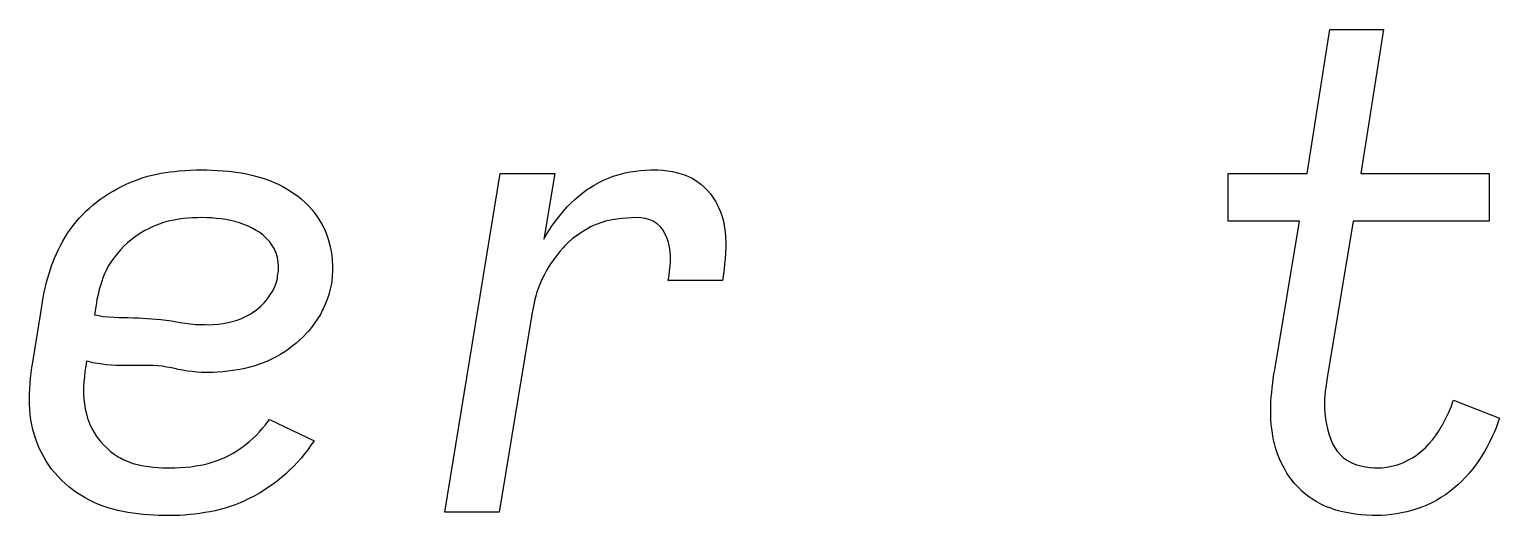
# Model space of a CAD drawing. Extents: x 83 to 198, y -125 to -108.
# Drawn here: x 168.11 to 177.69, y -123.51 to -120.35 of the extents above; entities that cross this region are included whole.
import ezdxf

# ---------------------------------------------------------------- set-up
doc = ezdxf.new("R2010")
doc.units = 0
doc.layers.add('BLACK', color=7, linetype='CONTINUOUS')

msp = doc.modelspace()

# ---------------------------------------------------------------- linework, layer by layer
at = {"layer": 'BLACK', "linetype": 'CONTINUOUS'}
for p, q in [((176.433, -121.286), (176.58, -120.348)), ((176.58, -120.348), (176.93, -120.348)), ((176.93, -120.348), (176.783, -121.286)), ((168.794, -121.333), (168.823, -121.322)), ((168.823, -121.322), (168.852, -121.313)), ((168.852, -121.313), (168.881, -121.304)), ((168.881, -121.304), (168.91, -121.296)), ((168.91, -121.296), (168.939, -121.29)), ((168.939, -121.29), (168.968, -121.284)), ((168.968, -121.284), (168.998, -121.279)), ((168.998, -121.279), (169.027, -121.275)), ((169.027, -121.275), (169.056, -121.272)), ((169.056, -121.272), (169.086, -121.269)), ((169.086, -121.269), (169.122, -121.266)), ((169.122, -121.266), (169.158, -121.264)), ((169.158, -121.264), (169.194, -121.263)), ((169.194, -121.263), (169.23, -121.263)), ((169.23, -121.263), (169.265, -121.263)), ((169.265, -121.263), (169.301, -121.264)), ((169.301, -121.264), (169.336, -121.266)), ((169.336, -121.266), (169.371, -121.268)), ((169.371, -121.268), (169.406, -121.271)), ((169.406, -121.271), (169.441, -121.275)), ((169.441, -121.275), (169.456, -121.277)), ((169.456, -121.277), (169.49, -121.282)), ((169.49, -121.282), (169.525, -121.289)), ((169.525, -121.289), (169.558, -121.296)), ((169.558, -121.296), (169.591, -121.305)), ((169.591, -121.305), (169.624, -121.314)), ((169.624, -121.314), (169.656, -121.325)), ((169.656, -121.325), (169.669, -121.33)), ((170.815, -123.49), (171.177, -121.286)), ((171.177, -121.286), (171.532, -121.286)), ((171.532, -121.286), (171.46, -121.714)), ((171.849, -121.329), (171.881, -121.316)), ((171.881, -121.316), (171.913, -121.304)), ((171.913, -121.304), (171.945, -121.294)), ((171.945, -121.294), (171.959, -121.29)), ((171.959, -121.29), (171.991, -121.282)), ((171.991, -121.282), (172.024, -121.276)), ((172.024, -121.276), (172.057, -121.27)), ((172.057, -121.27), (172.09, -121.266)), ((172.09, -121.266), (172.123, -121.264)), ((172.123, -121.264), (172.156, -121.263)), ((172.156, -121.263), (172.17, -121.263)), ((172.17, -121.263), (172.203, -121.263)), ((172.203, -121.263), (172.235, -121.265)), ((172.235, -121.265), (172.267, -121.269)), ((172.267, -121.269), (172.299, -121.274)), ((172.299, -121.274), (172.33, -121.281)), ((172.33, -121.281), (172.34, -121.284)), ((172.34, -121.284), (172.37, -121.293)), ((172.37, -121.293), (172.399, -121.303)), ((172.399, -121.303), (172.426, -121.316)), ((172.426, -121.316), (172.451, -121.331)), ((175.917, -121.597), (175.917, -121.286)), ((175.917, -121.286), (176.433, -121.286)), ((176.783, -121.286), (177.618, -121.286)), ((177.618, -121.286), (177.618, -121.597)), ((168.602, -121.434), (168.628, -121.416)), ((168.628, -121.416), (168.655, -121.4)), ((168.655, -121.4), (168.682, -121.385)), ((168.682, -121.385), (168.709, -121.371)), ((168.709, -121.371), (168.737, -121.357)), ((168.737, -121.357), (168.765, -121.345)), ((168.765, -121.345), (168.794, -121.333)), ((169.669, -121.33), (169.7, -121.342)), ((169.7, -121.342), (169.731, -121.356)), ((169.731, -121.356), (169.76, -121.371)), ((169.76, -121.371), (169.789, -121.388)), ((169.789, -121.388), (169.818, -121.405)), ((169.818, -121.405), (169.845, -121.424)), ((171.69, -121.432), (171.717, -121.41)), ((171.717, -121.41), (171.746, -121.389)), ((171.746, -121.389), (171.758, -121.381)), ((171.758, -121.381), (171.788, -121.362)), ((171.788, -121.362), (171.818, -121.345)), ((171.818, -121.345), (171.849, -121.329)), ((172.451, -121.331), (172.475, -121.349)), ((172.475, -121.349), (172.483, -121.355)), ((172.483, -121.355), (172.505, -121.375)), ((172.505, -121.375), (172.526, -121.396)), ((172.526, -121.396), (172.546, -121.419)), ((172.546, -121.419), (172.564, -121.444)), ((168.478, -121.532), (168.501, -121.511)), ((168.501, -121.511), (168.525, -121.49)), ((168.525, -121.49), (168.55, -121.471)), ((168.55, -121.471), (168.576, -121.452)), ((168.576, -121.452), (168.602, -121.434)), ((169.845, -121.424), (169.856, -121.432)), ((169.856, -121.432), (169.883, -121.453)), ((169.883, -121.453), (169.907, -121.475)), ((169.907, -121.475), (169.93, -121.499)), ((169.93, -121.499), (169.952, -121.523)), ((171.589, -121.531), (171.613, -121.504)), ((171.613, -121.504), (171.637, -121.479)), ((171.637, -121.479), (171.663, -121.455)), ((171.663, -121.455), (171.69, -121.432)), ((172.564, -121.444), (172.58, -121.47)), ((172.58, -121.47), (172.585, -121.479)), ((172.585, -121.479), (172.599, -121.508)), ((172.599, -121.508), (172.611, -121.536)), ((168.395, -121.624), (168.415, -121.6)), ((168.415, -121.6), (168.435, -121.577)), ((168.435, -121.577), (168.456, -121.554)), ((168.456, -121.554), (168.478, -121.532)), ((168.955, -121.615), (168.926, -121.626)), ((168.984, -121.606), (168.955, -121.615)), ((169.014, -121.597), (168.984, -121.606)), ((169.043, -121.591), (169.014, -121.597)), ((169.073, -121.586), (169.043, -121.591)), ((169.083, -121.584), (169.073, -121.586)), ((169.113, -121.58), (169.083, -121.584)), ((169.143, -121.577), (169.113, -121.58)), ((169.173, -121.575), (169.143, -121.577)), ((169.204, -121.574), (169.173, -121.575)), ((169.233, -121.573), (169.204, -121.574)), ((169.265, -121.574), (169.233, -121.573)), ((169.297, -121.575), (169.265, -121.574)), ((169.327, -121.578), (169.297, -121.575)), ((169.358, -121.581), (169.327, -121.578)), ((169.389, -121.586), (169.358, -121.581)), ((169.419, -121.592), (169.389, -121.586)), ((169.449, -121.599), (169.419, -121.592)), ((169.478, -121.608), (169.449, -121.599)), ((169.507, -121.618), (169.478, -121.608)), ((169.952, -121.523), (169.972, -121.549)), ((169.972, -121.549), (169.991, -121.576)), ((169.991, -121.576), (169.998, -121.587)), ((169.998, -121.587), (170.014, -121.616)), ((171.516, -121.625), (171.536, -121.597)), ((171.536, -121.597), (171.558, -121.569)), ((171.558, -121.569), (171.58, -121.542)), ((171.58, -121.542), (171.589, -121.531)), ((171.832, -121.607), (171.801, -121.618)), ((171.863, -121.597), (171.832, -121.607)), ((171.895, -121.59), (171.863, -121.597)), ((171.905, -121.588), (171.895, -121.59)), ((171.937, -121.583), (171.905, -121.588)), ((171.969, -121.579), (171.937, -121.583)), ((172.001, -121.576), (171.969, -121.579)), ((172.032, -121.574), (172.001, -121.576)), ((172.064, -121.573), (172.032, -121.574)), ((172.092, -121.575), (172.064, -121.573)), ((172.123, -121.579), (172.092, -121.575)), ((172.152, -121.588), (172.123, -121.579)), ((172.172, -121.596), (172.152, -121.588)), ((172.199, -121.613), (172.172, -121.596)), ((172.222, -121.635), (172.199, -121.613)), ((172.611, -121.536), (172.622, -121.566)), ((172.622, -121.566), (172.63, -121.596)), ((172.63, -121.596), (172.636, -121.627)), ((176.382, -121.597), (175.917, -121.597)), ((176.222, -122.564), (176.382, -121.597)), ((176.732, -121.597), (176.563, -122.617)), ((177.618, -121.597), (176.732, -121.597)), ((168.327, -121.727), (168.343, -121.701)), ((168.343, -121.701), (168.359, -121.675)), ((168.359, -121.675), (168.377, -121.649)), ((168.377, -121.649), (168.395, -121.624)), ((168.808, -121.691), (168.782, -121.711)), ((168.834, -121.674), (168.808, -121.691)), ((168.861, -121.658), (168.834, -121.674)), ((168.889, -121.643), (168.861, -121.658)), ((168.917, -121.63), (168.889, -121.643)), ((168.926, -121.626), (168.917, -121.63)), ((169.535, -121.629), (169.507, -121.618)), ((169.562, -121.642), (169.535, -121.629)), ((169.588, -121.656), (169.562, -121.642)), ((169.604, -121.666), (169.588, -121.656)), ((169.63, -121.685), (169.604, -121.666)), ((169.653, -121.707), (169.63, -121.685)), ((169.675, -121.731), (169.653, -121.707)), ((170.014, -121.616), (170.029, -121.645)), ((170.029, -121.645), (170.042, -121.675)), ((170.042, -121.675), (170.053, -121.706)), ((170.053, -121.706), (170.063, -121.738)), ((171.46, -121.714), (171.478, -121.684)), ((171.478, -121.684), (171.496, -121.654)), ((171.496, -121.654), (171.516, -121.625)), ((171.673, -121.691), (171.646, -121.712)), ((171.701, -121.672), (171.673, -121.691)), ((171.73, -121.654), (171.701, -121.672)), ((171.74, -121.648), (171.73, -121.654)), ((171.77, -121.632), (171.74, -121.648)), ((171.801, -121.618), (171.77, -121.632)), ((172.236, -121.653), (172.222, -121.635)), ((172.252, -121.681), (172.236, -121.653)), ((172.264, -121.709), (172.252, -121.681)), ((172.272, -121.735), (172.264, -121.709)), ((172.636, -121.627), (172.638, -121.638)), ((172.638, -121.638), (172.642, -121.669)), ((172.642, -121.669), (172.644, -121.701)), ((172.644, -121.701), (172.646, -121.733)), ((168.286, -121.809), (168.299, -121.781)), ((168.299, -121.781), (168.312, -121.754)), ((168.312, -121.754), (168.327, -121.727)), ((168.683, -121.806), (168.664, -121.831)), ((168.704, -121.783), (168.683, -121.806)), ((168.725, -121.76), (168.704, -121.783)), ((168.749, -121.738), (168.725, -121.76)), ((168.773, -121.718), (168.749, -121.738)), ((168.782, -121.711), (168.773, -121.718)), ((169.687, -121.748), (169.675, -121.731)), ((169.704, -121.775), (169.687, -121.748)), ((169.717, -121.805), (169.704, -121.775)), ((169.725, -121.833), (169.717, -121.805)), ((170.063, -121.738), (170.071, -121.771)), ((170.071, -121.771), (170.074, -121.784)), ((170.074, -121.784), (170.08, -121.818)), ((171.566, -121.793), (171.545, -121.819)), ((171.588, -121.767), (171.566, -121.793)), ((171.596, -121.759), (171.588, -121.767)), ((171.62, -121.735), (171.596, -121.759)), ((171.646, -121.712), (171.62, -121.735)), ((172.279, -121.766), (172.272, -121.735)), ((172.283, -121.797), (172.279, -121.766)), ((172.285, -121.826), (172.283, -121.797)), ((172.646, -121.765), (172.644, -121.798)), ((172.644, -121.798), (172.644, -121.808)), ((172.646, -121.733), (172.646, -121.765)), ((168.248, -121.909), (168.257, -121.88)), ((168.257, -121.88), (168.263, -121.866)), ((168.263, -121.866), (168.274, -121.837)), ((168.274, -121.837), (168.286, -121.809)), ((168.624, -121.89), (168.61, -121.917)), ((168.64, -121.864), (168.624, -121.89)), ((168.658, -121.839), (168.64, -121.864)), ((168.664, -121.831), (168.658, -121.839)), ((169.731, -121.863), (169.725, -121.833)), ((169.733, -121.892), (169.731, -121.863)), ((169.732, -121.922), (169.733, -121.892)), ((170.08, -121.818), (170.083, -121.851)), ((170.083, -121.851), (170.085, -121.885)), ((170.085, -121.885), (170.085, -121.92)), ((171.505, -121.875), (171.487, -121.903)), ((171.524, -121.847), (171.505, -121.875)), ((171.545, -121.819), (171.524, -121.847)), ((172.28, -121.919), (172.283, -121.89)), ((172.283, -121.89), (172.285, -121.858)), ((172.285, -121.858), (172.285, -121.826)), ((172.638, -121.873), (172.635, -121.906)), ((172.641, -121.841), (172.638, -121.873)), ((172.644, -121.808), (172.641, -121.841)), ((168.215, -122.023), (168.222, -121.994)), ((168.222, -121.994), (168.23, -121.966)), ((168.23, -121.966), (168.239, -121.937)), ((168.239, -121.937), (168.248, -121.909)), ((168.584, -121.981), (168.575, -122.009)), ((168.587, -121.972), (168.584, -121.981)), ((168.598, -121.944), (168.587, -121.972)), ((168.61, -121.917), (168.598, -121.944)), ((169.717, -121.999), (169.725, -121.969)), ((169.725, -121.969), (169.727, -121.952)), ((169.727, -121.952), (169.732, -121.922)), ((170.08, -121.989), (170.078, -122.003)), ((170.083, -121.954), (170.08, -121.989)), ((170.085, -121.92), (170.083, -121.954)), ((171.449, -121.972), (171.436, -122.003)), ((171.464, -121.943), (171.449, -121.972)), ((171.481, -121.913), (171.464, -121.943)), ((171.487, -121.903), (171.481, -121.913)), ((172.271, -121.983), (172.276, -121.951)), ((172.625, -121.983), (172.271, -121.983)), ((172.276, -121.951), (172.28, -121.919)), ((172.627, -121.972), (172.625, -121.983)), ((172.631, -121.939), (172.627, -121.972)), ((172.635, -121.906), (172.631, -121.939)), ((168.2, -122.094), (168.207, -122.059)), ((168.207, -122.059), (168.215, -122.023)), ((168.557, -122.074), (168.55, -122.106)), ((168.565, -122.042), (168.557, -122.074)), ((168.575, -122.009), (168.565, -122.042)), ((169.661, -122.101), (169.672, -122.085)), ((169.672, -122.085), (169.691, -122.057)), ((169.691, -122.057), (169.706, -122.028)), ((169.706, -122.028), (169.717, -121.999)), ((170.062, -122.068), (170.051, -122.1)), ((170.07, -122.036), (170.062, -122.068)), ((170.078, -122.003), (170.07, -122.036)), ((171.411, -122.076), (171.403, -122.107)), ((171.414, -122.065), (171.411, -122.076)), ((171.424, -122.034), (171.414, -122.065)), ((171.436, -122.003), (171.424, -122.034)), ((168.182, -122.206), (168.2, -122.094)), ((168.546, -122.129), (168.533, -122.206)), ((168.55, -122.106), (168.546, -122.129)), ((169.562, -122.192), (169.59, -122.173)), ((169.59, -122.173), (169.615, -122.151)), ((169.615, -122.151), (169.639, -122.127)), ((169.639, -122.127), (169.661, -122.101)), ((170.02, -122.173), (170.005, -122.203)), ((170.025, -122.163), (170.02, -122.173)), ((170.039, -122.132), (170.025, -122.163)), ((170.051, -122.1), (170.039, -122.132)), ((171.389, -122.171), (171.383, -122.202)), ((171.396, -122.139), (171.389, -122.171)), ((171.403, -122.107), (171.396, -122.139)), ((168.132, -122.514), (168.182, -122.206)), ((168.533, -122.206), (168.562, -122.211)), ((168.562, -122.211), (168.591, -122.216)), ((168.591, -122.216), (168.626, -122.219)), ((168.626, -122.219), (168.661, -122.222)), ((168.661, -122.222), (168.695, -122.224)), ((168.695, -122.224), (168.718, -122.224)), ((168.718, -122.224), (168.753, -122.224)), ((168.753, -122.224), (168.788, -122.225)), ((168.788, -122.225), (168.818, -122.226)), ((168.818, -122.226), (168.847, -122.228)), ((168.847, -122.228), (168.877, -122.23)), ((168.877, -122.23), (168.907, -122.232)), ((168.907, -122.232), (168.936, -122.234)), ((168.936, -122.234), (168.966, -122.237)), ((168.966, -122.237), (169, -122.241)), ((169, -122.241), (169.035, -122.246)), ((169.035, -122.246), (169.068, -122.251)), ((169.068, -122.251), (169.091, -122.255)), ((169.091, -122.255), (169.124, -122.261)), ((169.124, -122.261), (169.158, -122.265)), ((169.158, -122.265), (169.193, -122.268)), ((169.193, -122.268), (169.222, -122.27)), ((169.222, -122.27), (169.252, -122.27)), ((169.252, -122.27), (169.276, -122.271)), ((169.276, -122.271), (169.308, -122.27)), ((169.308, -122.27), (169.34, -122.267)), ((169.34, -122.267), (169.372, -122.263)), ((169.372, -122.263), (169.404, -122.257)), ((169.404, -122.257), (169.423, -122.252)), ((169.423, -122.252), (169.456, -122.243)), ((169.456, -122.243), (169.487, -122.232)), ((169.487, -122.232), (169.518, -122.218)), ((169.518, -122.218), (169.547, -122.202)), ((169.547, -122.202), (169.562, -122.192)), ((169.968, -122.261), (169.947, -122.289)), ((169.987, -122.233), (169.968, -122.261)), ((170.005, -122.203), (169.987, -122.233)), ((171.376, -122.244), (171.169, -123.49)), ((171.378, -122.234), (171.376, -122.244)), ((171.383, -122.202), (171.378, -122.234)), ((169.867, -122.374), (169.845, -122.393)), ((169.893, -122.349), (169.867, -122.374)), ((169.917, -122.324), (169.893, -122.349)), ((169.925, -122.315), (169.917, -122.324)), ((169.947, -122.289), (169.925, -122.315)), ((169.748, -122.462), (169.718, -122.479)), ((169.774, -122.446), (169.748, -122.462)), ((169.798, -122.429), (169.774, -122.446)), ((169.822, -122.411), (169.798, -122.429)), ((169.845, -122.393), (169.822, -122.411)), ((168.122, -122.583), (168.126, -122.549)), ((168.126, -122.549), (168.132, -122.514)), ((168.478, -122.541), (168.472, -122.575)), ((168.482, -122.507), (168.478, -122.541)), ((168.494, -122.51), (168.482, -122.507)), ((168.523, -122.518), (168.494, -122.51)), ((168.553, -122.524), (168.523, -122.518)), ((168.583, -122.528), (168.553, -122.524)), ((168.613, -122.532), (168.583, -122.528)), ((168.644, -122.534), (168.613, -122.532)), ((168.674, -122.535), (168.644, -122.534)), ((168.687, -122.535), (168.674, -122.535)), ((168.718, -122.535), (168.687, -122.535)), ((168.749, -122.535), (168.718, -122.535)), ((168.779, -122.535), (168.749, -122.535)), ((168.81, -122.535), (168.779, -122.535)), ((168.84, -122.535), (168.81, -122.535)), ((168.871, -122.535), (168.84, -122.535)), ((168.883, -122.535), (168.871, -122.535)), ((168.913, -122.536), (168.883, -122.535)), ((168.944, -122.538), (168.913, -122.536)), ((168.974, -122.541), (168.944, -122.538)), ((169.004, -122.546), (168.974, -122.541)), ((169.035, -122.551), (169.004, -122.546)), ((169.065, -122.558), (169.035, -122.551)), ((169.077, -122.561), (169.065, -122.558)), ((169.108, -122.567), (169.077, -122.561)), ((169.139, -122.572), (169.108, -122.567)), ((169.17, -122.576), (169.139, -122.572)), ((169.436, -122.569), (169.403, -122.573)), ((169.448, -122.567), (169.436, -122.569)), ((169.481, -122.562), (169.448, -122.567)), ((169.513, -122.555), (169.481, -122.562)), ((169.546, -122.547), (169.513, -122.555)), ((169.578, -122.538), (169.546, -122.547)), ((169.609, -122.527), (169.578, -122.538)), ((169.625, -122.521), (169.609, -122.527)), ((169.656, -122.509), (169.625, -122.521)), ((169.687, -122.495), (169.656, -122.509)), ((169.718, -122.479), (169.687, -122.495)), ((176.216, -122.593), (176.222, -122.564)), ((168.112, -122.687), (168.114, -122.652)), ((168.114, -122.652), (168.118, -122.618)), ((168.118, -122.618), (168.122, -122.583)), ((168.465, -122.643), (168.463, -122.677)), ((168.468, -122.609), (168.465, -122.643)), ((168.472, -122.575), (168.468, -122.609)), ((169.201, -122.579), (169.17, -122.576)), ((169.232, -122.581), (169.201, -122.579)), ((169.264, -122.581), (169.232, -122.581)), ((169.274, -122.581), (169.264, -122.581)), ((169.306, -122.581), (169.274, -122.581)), ((169.338, -122.579), (169.306, -122.581)), ((169.371, -122.577), (169.338, -122.579)), ((169.403, -122.573), (169.371, -122.577)), ((176.204, -122.682), (176.208, -122.652)), ((176.208, -122.652), (176.212, -122.623)), ((176.212, -122.623), (176.216, -122.593)), ((176.558, -122.646), (176.554, -122.676)), ((176.563, -122.617), (176.558, -122.646)), ((168.11, -122.755), (168.111, -122.721)), ((168.111, -122.79), (168.11, -122.755)), ((168.111, -122.721), (168.112, -122.687)), ((168.463, -122.677), (168.463, -122.711)), ((168.463, -122.711), (168.463, -122.722)), ((168.463, -122.722), (168.465, -122.755)), ((168.465, -122.755), (168.469, -122.788)), ((176.197, -122.771), (176.199, -122.741)), ((176.199, -122.741), (176.202, -122.712)), ((176.202, -122.712), (176.204, -122.682)), ((176.546, -122.751), (176.545, -122.781)), ((176.547, -122.735), (176.546, -122.751)), ((176.55, -122.705), (176.547, -122.735)), ((176.554, -122.676), (176.55, -122.705)), ((177.382, -122.772), (177.386, -122.762)), ((177.386, -122.762), (177.686, -122.879)), ((168.113, -122.823), (168.111, -122.79)), ((168.116, -122.857), (168.113, -122.823)), ((168.12, -122.889), (168.116, -122.857)), ((168.469, -122.788), (168.474, -122.819)), ((168.474, -122.819), (168.481, -122.85)), ((168.481, -122.85), (168.489, -122.88)), ((176.195, -122.815), (176.196, -122.801)), ((176.195, -122.852), (176.195, -122.815)), ((176.197, -122.888), (176.195, -122.852)), ((176.196, -122.801), (176.197, -122.771)), ((176.545, -122.781), (176.545, -122.814)), ((176.545, -122.814), (176.547, -122.848)), ((176.547, -122.848), (176.551, -122.881)), ((177.343, -122.865), (177.357, -122.835)), ((177.357, -122.835), (177.37, -122.804)), ((177.37, -122.804), (177.382, -122.772)), ((168.126, -122.922), (168.12, -122.889)), ((168.133, -122.953), (168.126, -122.922)), ((168.141, -122.984), (168.133, -122.953)), ((168.489, -122.88), (168.493, -122.89)), ((168.493, -122.89), (168.504, -122.919)), ((168.504, -122.919), (168.517, -122.946)), ((168.517, -122.946), (168.532, -122.973)), ((169.609, -122.968), (169.629, -122.945)), ((169.629, -122.945), (169.648, -122.922)), ((169.648, -122.922), (169.666, -122.898)), ((169.666, -122.898), (169.673, -122.888)), ((169.673, -122.888), (169.964, -123.026)), ((176.199, -122.924), (176.197, -122.888)), ((176.204, -122.96), (176.199, -122.924)), ((176.551, -122.881), (176.552, -122.885)), ((176.552, -122.885), (176.558, -122.917)), ((176.558, -122.917), (176.566, -122.949)), ((176.566, -122.949), (176.574, -122.981)), ((177.289, -122.965), (177.306, -122.936)), ((177.306, -122.936), (177.312, -122.926)), ((177.312, -122.926), (177.328, -122.896)), ((177.328, -122.896), (177.343, -122.865)), ((177.663, -122.942), (177.65, -122.973)), ((177.675, -122.91), (177.663, -122.942)), ((177.686, -122.879), (177.675, -122.91)), ((168.151, -123.015), (168.141, -122.984)), ((168.162, -123.045), (168.151, -123.015)), ((168.174, -123.075), (168.162, -123.045)), ((168.532, -122.973), (168.548, -122.999)), ((168.548, -122.999), (168.567, -123.023)), ((168.567, -123.023), (168.573, -123.031)), ((168.573, -123.031), (168.594, -123.054)), ((169.511, -123.057), (169.535, -123.038)), ((169.535, -123.038), (169.544, -123.031)), ((169.544, -123.031), (169.567, -123.01)), ((169.567, -123.01), (169.589, -122.99)), ((169.589, -122.99), (169.609, -122.968)), ((169.964, -123.026), (169.944, -123.055)), ((176.209, -122.995), (176.204, -122.96)), ((176.216, -123.031), (176.209, -122.995)), ((176.22, -123.044), (176.216, -123.031)), ((176.229, -123.079), (176.22, -123.044)), ((176.574, -122.981), (176.584, -123.012)), ((176.584, -123.012), (176.596, -123.041)), ((176.596, -123.041), (176.611, -123.068)), ((177.203, -123.071), (177.226, -123.046)), ((177.226, -123.046), (177.249, -123.02)), ((177.249, -123.02), (177.269, -122.993)), ((177.269, -122.993), (177.289, -122.965)), ((177.621, -123.034), (177.605, -123.065)), ((177.636, -123.003), (177.621, -123.034)), ((177.65, -122.973), (177.636, -123.003)), ((168.188, -123.103), (168.174, -123.075)), ((168.203, -123.131), (168.188, -123.103)), ((168.219, -123.158), (168.203, -123.131)), ((168.594, -123.054), (168.616, -123.075)), ((168.616, -123.075), (168.639, -123.095)), ((168.639, -123.095), (168.663, -123.113)), ((168.663, -123.113), (168.689, -123.13)), ((168.689, -123.13), (168.698, -123.135)), ((168.698, -123.135), (168.725, -123.15)), ((169.34, -123.152), (169.367, -123.141)), ((169.367, -123.141), (169.384, -123.134)), ((169.384, -123.134), (169.41, -123.121)), ((169.41, -123.121), (169.437, -123.106)), ((169.437, -123.106), (169.462, -123.091)), ((169.462, -123.091), (169.487, -123.075)), ((169.487, -123.075), (169.511, -123.057)), ((169.88, -123.139), (169.856, -123.165)), ((169.902, -123.112), (169.88, -123.139)), ((169.924, -123.084), (169.902, -123.112)), ((169.944, -123.055), (169.924, -123.084)), ((176.24, -123.112), (176.229, -123.079)), ((176.253, -123.144), (176.24, -123.112)), ((176.268, -123.176), (176.253, -123.144)), ((176.611, -123.068), (176.628, -123.093)), ((176.628, -123.093), (176.647, -123.116)), ((176.647, -123.116), (176.67, -123.137)), ((176.67, -123.137), (176.695, -123.155)), ((177.085, -123.155), (177.114, -123.139)), ((177.114, -123.139), (177.142, -123.121)), ((177.142, -123.121), (177.169, -123.101)), ((177.169, -123.101), (177.194, -123.079)), ((177.194, -123.079), (177.203, -123.071)), ((177.57, -123.125), (177.551, -123.155)), ((177.588, -123.095), (177.57, -123.125)), ((177.605, -123.065), (177.588, -123.095)), ((168.236, -123.185), (168.219, -123.158)), ((168.255, -123.21), (168.236, -123.185)), ((168.276, -123.235), (168.255, -123.21)), ((168.297, -123.259), (168.276, -123.235)), ((168.725, -123.15), (168.753, -123.162)), ((168.753, -123.162), (168.783, -123.173)), ((168.783, -123.173), (168.813, -123.181)), ((168.813, -123.181), (168.843, -123.188)), ((168.843, -123.188), (168.854, -123.19)), ((168.854, -123.19), (168.886, -123.194)), ((168.886, -123.194), (168.917, -123.198)), ((168.917, -123.198), (168.949, -123.2)), ((168.949, -123.2), (168.98, -123.202)), ((168.98, -123.202), (169.012, -123.203)), ((169.012, -123.203), (169.022, -123.203)), ((169.022, -123.203), (169.057, -123.202)), ((169.057, -123.202), (169.092, -123.201)), ((169.092, -123.201), (169.126, -123.198)), ((169.126, -123.198), (169.161, -123.195)), ((169.161, -123.195), (169.195, -123.19)), ((169.195, -123.19), (169.206, -123.188)), ((169.206, -123.188), (169.24, -123.182)), ((169.24, -123.182), (169.274, -123.174)), ((169.274, -123.174), (169.307, -123.164)), ((169.307, -123.164), (169.34, -123.152)), ((169.78, -123.241), (169.753, -123.264)), ((169.807, -123.216), (169.78, -123.241)), ((169.832, -123.191), (169.807, -123.216)), ((169.856, -123.165), (169.832, -123.191)), ((176.284, -123.207), (176.268, -123.176)), ((176.301, -123.237), (176.284, -123.207)), ((176.309, -123.249), (176.301, -123.237)), ((176.695, -123.155), (176.724, -123.169)), ((176.724, -123.169), (176.755, -123.182)), ((176.755, -123.182), (176.784, -123.19)), ((176.784, -123.19), (176.813, -123.196)), ((176.813, -123.196), (176.842, -123.2)), ((176.842, -123.2), (176.871, -123.202)), ((176.871, -123.202), (176.888, -123.203)), ((176.888, -123.203), (176.92, -123.202)), ((176.92, -123.202), (176.951, -123.198)), ((176.951, -123.198), (176.982, -123.192)), ((176.982, -123.192), (177.013, -123.184)), ((177.013, -123.184), (177.044, -123.173)), ((177.044, -123.173), (177.055, -123.169)), ((177.055, -123.169), (177.085, -123.155)), ((177.487, -123.237), (177.464, -123.263)), ((177.51, -123.211), (177.487, -123.237)), ((177.531, -123.183), (177.51, -123.211)), ((177.551, -123.155), (177.531, -123.183)), ((168.32, -123.282), (168.297, -123.259)), ((168.343, -123.304), (168.32, -123.282)), ((168.367, -123.325), (168.343, -123.304)), ((168.393, -123.345), (168.367, -123.325)), ((169.668, -123.329), (169.639, -123.348)), ((169.697, -123.308), (169.668, -123.329)), ((169.725, -123.287), (169.697, -123.308)), ((169.753, -123.264), (169.725, -123.287)), ((176.329, -123.277), (176.309, -123.249)), ((176.35, -123.304), (176.329, -123.277)), ((176.373, -123.329), (176.35, -123.304)), ((176.398, -123.353), (176.373, -123.329)), ((177.388, -123.335), (177.361, -123.357)), ((177.414, -123.312), (177.388, -123.335)), ((177.44, -123.288), (177.414, -123.312)), ((177.464, -123.263), (177.44, -123.288)), ((168.418, -123.364), (168.393, -123.345)), ((168.445, -123.381), (168.418, -123.364)), ((168.473, -123.398), (168.445, -123.381)), ((168.501, -123.413), (168.473, -123.398)), ((168.531, -123.427), (168.501, -123.413)), ((168.561, -123.44), (168.531, -123.427)), ((169.483, -123.429), (169.45, -123.442)), ((169.515, -123.415), (169.483, -123.429)), ((169.546, -123.4), (169.515, -123.415)), ((169.578, -123.384), (169.546, -123.4)), ((169.609, -123.366), (169.578, -123.384)), ((169.639, -123.348), (169.609, -123.366)), ((176.423, -123.375), (176.398, -123.353)), ((176.451, -123.395), (176.423, -123.375)), ((176.462, -123.403), (176.451, -123.395)), ((176.492, -123.421), (176.462, -123.403)), ((176.522, -123.438), (176.492, -123.421)), ((177.244, -123.43), (177.212, -123.445)), ((177.274, -123.414), (177.244, -123.43)), ((177.304, -123.396), (177.274, -123.414)), ((177.333, -123.378), (177.304, -123.396)), ((177.361, -123.357), (177.333, -123.378)), ((168.591, -123.452), (168.561, -123.44)), ((168.622, -123.462), (168.591, -123.452)), ((168.653, -123.471), (168.622, -123.462)), ((168.685, -123.48), (168.653, -123.471)), ((168.718, -123.486), (168.685, -123.48)), ((168.751, -123.492), (168.718, -123.486)), ((168.784, -123.497), (168.751, -123.492)), ((168.817, -123.501), (168.784, -123.497)), ((168.851, -123.505), (168.817, -123.501)), ((168.885, -123.508), (168.851, -123.505)), ((168.919, -123.51), (168.885, -123.508)), ((168.953, -123.512), (168.919, -123.51)), ((168.988, -123.513), (168.953, -123.512)), ((169.022, -123.513), (168.988, -123.513)), ((169.055, -123.513), (169.022, -123.513)), ((169.088, -123.512), (169.055, -123.513)), ((169.121, -123.51), (169.088, -123.512)), ((169.154, -123.507), (169.121, -123.51)), ((169.187, -123.504), (169.154, -123.507)), ((169.22, -123.499), (169.187, -123.504)), ((169.253, -123.494), (169.22, -123.499)), ((169.286, -123.489), (169.253, -123.494)), ((169.319, -123.482), (169.286, -123.489)), ((169.353, -123.473), (169.319, -123.482)), ((169.385, -123.464), (169.353, -123.473)), ((169.418, -123.454), (169.385, -123.464)), ((169.45, -123.442), (169.418, -123.454)), ((171.169, -123.49), (170.815, -123.49)), ((176.553, -123.453), (176.522, -123.438)), ((176.586, -123.465), (176.553, -123.453)), ((176.619, -123.477), (176.586, -123.465)), ((176.654, -123.486), (176.619, -123.477)), ((176.675, -123.491), (176.654, -123.486)), ((176.71, -123.498), (176.675, -123.491)), ((176.746, -123.504), (176.71, -123.498)), ((176.782, -123.508), (176.746, -123.504)), ((176.818, -123.511), (176.782, -123.508)), ((176.855, -123.513), (176.818, -123.511)), ((176.884, -123.513), (176.855, -123.513)), ((176.917, -123.513), (176.884, -123.513)), ((176.95, -123.511), (176.917, -123.513)), ((176.982, -123.507), (176.95, -123.511)), ((177.015, -123.502), (176.982, -123.507)), ((177.048, -123.496), (177.015, -123.502)), ((177.081, -123.489), (177.048, -123.496)), ((177.115, -123.48), (177.081, -123.489)), ((177.148, -123.469), (177.115, -123.48)), ((177.18, -123.458), (177.148, -123.469)), ((177.212, -123.445), (177.18, -123.458))]:
    msp.add_line(p, q, dxfattribs=at)

doc.saveas('drawing.dxf')
